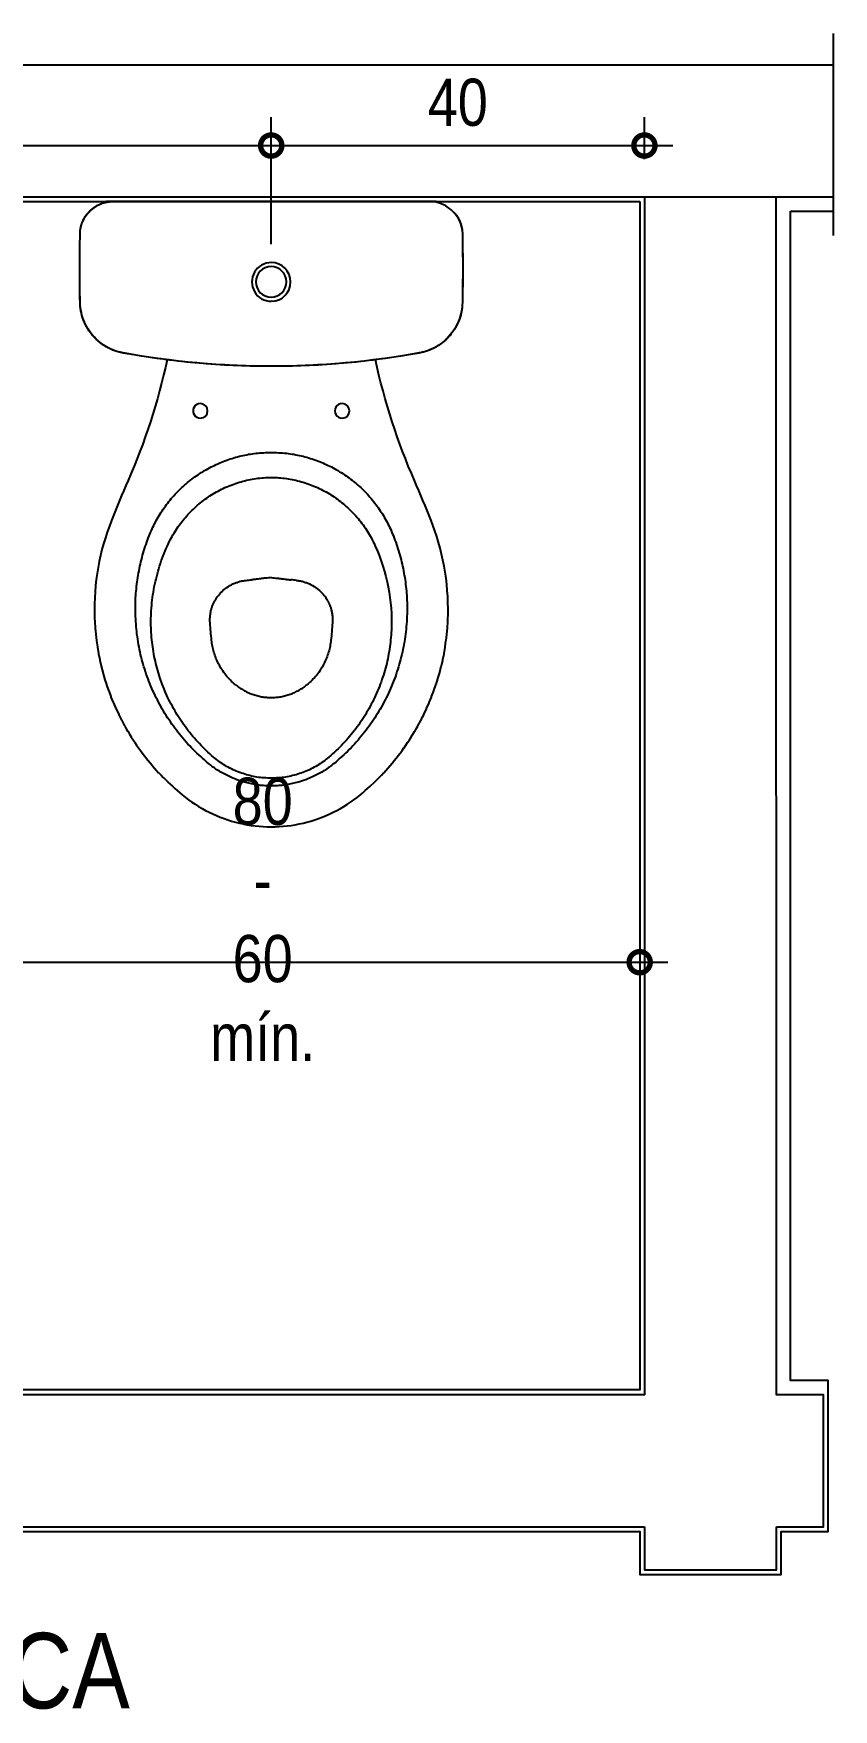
# Model space of a CAD drawing. Header units: metres. Extents: x 3 to 168, y -142 to 28.
# Drawn here: x 16.135 to 16.983, y -80.897 to -79.121 of the extents above; entities that cross this region are included whole.
import ezdxf

# ---------------------------------------------------------------- set-up
doc = ezdxf.new("R2010")
doc.units = ezdxf.units.M
for name, color, linetype in [('ARQ-ALV ACAB', 4, 'Continuous'), ('ARQ-ALV OSSO', 5, 'Continuous'), ('ARQ-AUX', 7, 'Continuous'), ('ARQ-DIM', 2, 'Continuous'), ('ARQ-HID', 2, 'Continuous'), ('ARQ-TXT', 2, 'Continuous')]:
    doc.layers.add(name, color=color, linetype=linetype)
doc.styles.add('Adesa', font='ARIALN.TTF')
doc.dimstyles.new('ADESA 1-0025', dxfattribs={"dimtxt": 0.05, "dimasz": 0.045, "dimexe": 0.03, "dimexo": 0.04, "dimgap": 0.02, "dimtad": 1, "dimtoh": 1, "dimdec": 0, "dimlfac": 100, "dimzin": 4, "dimtxsty": 'Adesa', "dimblk": 'DOTSMALL', "dimcen": 1, "dimdle": 0.03, "dimclrd": 1, "dimclre": 1, "dimclrt": 256, "dimazin": 1, "dimtm": 1e-09, "dimtfac": 1, "dimtdec": 0, "dimtix": 1, "dimtmove": 2, "dimatfit": 0, "dimldrblk": 'DOTSMALL', "dimfxl": 0.8, "dimtvp": 2, "dimtolj": 1, "dimtzin": 0, "dimarcsym": 0})

# ---------------------------------------------------------------- blocks, each defined once
blk = doc.blocks.new('ARQ-HID-BACIA CX')
blk.add_line((-0.0001, -0.175), (-0.0001, 0.175))
for points in [[(-0.0137, -0.1957), (-0.0142, -0.196), (-0.0147, -0.1964), (-0.0153, -0.1968), (-0.0158, -0.1971), (-0.0163, -0.1975), (-0.0168, -0.1978), (-0.0174, -0.1981), (-0.0179, -0.1984), (-0.0185, -0.1987), (-0.019, -0.199), (-0.0196, -0.1993), (-0.0202, -0.1995), (-0.0207, -0.1998), (-0.0213, -0.2), (-0.0219, -0.2003), (-0.0225, -0.2005), (-0.0231, -0.2007), (-0.0237, -0.2009), (-0.0243, -0.2011), (-0.0249, -0.2013), (-0.0255, -0.2015), (-0.0261, -0.2016), (-0.0267, -0.2018), (-0.0273, -0.2019), (-0.0279, -0.2021), (-0.0285, -0.2022), (-0.0292, -0.2023), (-0.0298, -0.2024), (-0.0304, -0.2025), (-0.031, -0.2025), (-0.0316, -0.2026), (-0.0323, -0.2026), (-0.0329, -0.2027), (-0.0335, -0.2027), (-0.0342, -0.2027, -0.00878), (-0.1068, -0.2028), (-0.1079, -0.2027), (-0.1091, -0.2026), (-0.1102, -0.2026), (-0.1114, -0.2025), (-0.1125, -0.2024), (-0.1136, -0.2022), (-0.1148, -0.2021), (-0.1159, -0.2019), (-0.117, -0.2017), (-0.1181, -0.2014), (-0.1192, -0.2012), (-0.1203, -0.2009), (-0.1214, -0.2006), (-0.1225, -0.2002), (-0.1236, -0.1999), (-0.1247, -0.1995), (-0.1258, -0.1991), (-0.1268, -0.1987), (-0.1279, -0.1982), (-0.1289, -0.1978), (-0.13, -0.1973), (-0.131, -0.1968), (-0.132, -0.1962), (-0.133, -0.1957), (-0.134, -0.1951), (-0.135, -0.1945), (-0.1359, -0.1939), (-0.1369, -0.1933), (-0.1378, -0.1926), (-0.1388, -0.192), (-0.1397, -0.1913), (-0.1406, -0.1906), (-0.1415, -0.1899), (-0.1423, -0.1891), (-0.1432, -0.1884), (-0.144, -0.1876), (-0.1449, -0.1868), (-0.1457, -0.186), (-0.1465, -0.1851), (-0.1472, -0.1843), (-0.148, -0.1834), (-0.1487, -0.1826), (-0.1494, -0.1817), (-0.1501, -0.1808), (-0.1508, -0.1799), (-0.1515, -0.1789), (-0.1521, -0.178), (-0.1527, -0.177), (-0.1533, -0.1761), (-0.1539, -0.1751), (-0.1545, -0.1741), (-0.155, -0.1731), (-0.1556, -0.1721), (-0.1561, -0.171), (-0.1566, -0.17), (-0.157, -0.169), (-0.1575, -0.1679), (-0.1579, -0.1668), (-0.1583, -0.1658), (-0.1586, -0.1647), (-0.159, -0.1636), (-0.1593, -0.1625), (-0.1596, -0.1614), (-0.1598, -0.1603), (-0.1601, -0.1592), (-0.1604, -0.158), (-0.1606, -0.1569), (-0.1614, -0.1525), (-0.1622, -0.148), (-0.1629, -0.1436), (-0.1636, -0.1392), (-0.1643, -0.1347), (-0.165, -0.1302), (-0.1657, -0.1258), (-0.1663, -0.1213), (-0.1669, -0.1169), (-0.1675, -0.1124), (-0.168, -0.1079), (-0.1686, -0.1034), (-0.1691, -0.099), (-0.1696, -0.0945), (-0.1701, -0.09), (-0.1705, -0.0855), (-0.1709, -0.081), (-0.1713, -0.0765), (-0.1717, -0.072), (-0.1721, -0.0675), (-0.1724, -0.0631), (-0.1727, -0.0586), (-0.173, -0.0541), (-0.1733, -0.0496), (-0.1735, -0.0451), (-0.1737, -0.0406), (-0.1739, -0.0361), (-0.1741, -0.0315), (-0.1742, -0.027), (-0.1744, -0.0225), (-0.1745, -0.018), (-0.1745, -0.0135), (-0.1746, -0.009), (-0.1746, -0.0045), (-0.1746, 0), (-0.1746, 0.0045), (-0.1746, 0.009), (-0.1745, 0.0135), (-0.1745, 0.018), (-0.1744, 0.0225), (-0.1742, 0.027), (-0.1741, 0.0315), (-0.1739, 0.0361), (-0.1737, 0.0406), (-0.1735, 0.0451), (-0.1733, 0.0496), (-0.173, 0.0541), (-0.1727, 0.0586), (-0.1724, 0.0631), (-0.1721, 0.0675), (-0.1717, 0.072), (-0.1713, 0.0765), (-0.1709, 0.081), (-0.1705, 0.0855), (-0.1701, 0.09), (-0.1696, 0.0945), (-0.1691, 0.099), (-0.1686, 0.1034), (-0.168, 0.1079), (-0.1675, 0.1124), (-0.1669, 0.1169), (-0.1663, 0.1213), (-0.1657, 0.1258), (-0.165, 0.1302), (-0.1643, 0.1347), (-0.1636, 0.1392), (-0.1629, 0.1436), (-0.1622, 0.148), (-0.1614, 0.1525), (-0.1606, 0.1569), (-0.1604, 0.158), (-0.1601, 0.1592), (-0.1598, 0.1603), (-0.1596, 0.1614), (-0.1593, 0.1625), (-0.159, 0.1636), (-0.1586, 0.1647), (-0.1583, 0.1658), (-0.1579, 0.1668), (-0.1575, 0.1679), (-0.157, 0.169), (-0.1566, 0.17), (-0.1561, 0.171), (-0.1556, 0.1721), (-0.155, 0.1731), (-0.1545, 0.1741), (-0.1539, 0.1751), (-0.1533, 0.1761), (-0.1527, 0.177), (-0.1521, 0.178), (-0.1515, 0.1789), (-0.1508, 0.1799), (-0.1501, 0.1808), (-0.1494, 0.1817), (-0.1487, 0.1826), (-0.148, 0.1834), (-0.1472, 0.1843), (-0.1465, 0.1851), (-0.1457, 0.186), (-0.1449, 0.1868), (-0.144, 0.1876), (-0.1432, 0.1884), (-0.1423, 0.1891), (-0.1415, 0.1899), (-0.1406, 0.1906), (-0.1397, 0.1913), (-0.1388, 0.192), (-0.1378, 0.1926), (-0.1369, 0.1933), (-0.1359, 0.1939), (-0.135, 0.1945), (-0.134, 0.1951), (-0.133, 0.1957), (-0.132, 0.1962), (-0.131, 0.1968), (-0.13, 0.1973), (-0.1289, 0.1978), (-0.1279, 0.1982), (-0.1268, 0.1987), (-0.1258, 0.1991), (-0.1247, 0.1995), (-0.1236, 0.1999), (-0.1225, 0.2002), (-0.1214, 0.2006), (-0.1203, 0.2009), (-0.1192, 0.2012), (-0.1181, 0.2014), (-0.117, 0.2017), (-0.1159, 0.2019), (-0.1148, 0.2021), (-0.1136, 0.2022), (-0.1125, 0.2024), (-0.1114, 0.2025), (-0.1102, 0.2026), (-0.1091, 0.2026), (-0.1079, 0.2027), (-0.1068, 0.2028, -0.00878), (-0.0342, 0.2027), (-0.0335, 0.2027), (-0.0329, 0.2027), (-0.0323, 0.2026), (-0.0316, 0.2026), (-0.031, 0.2025), (-0.0304, 0.2025), (-0.0298, 0.2024), (-0.0292, 0.2023), (-0.0285, 0.2022), (-0.0279, 0.2021), (-0.0273, 0.2019), (-0.0267, 0.2018), (-0.0261, 0.2016), (-0.0255, 0.2015), (-0.0249, 0.2013), (-0.0243, 0.2011), (-0.0237, 0.2009), (-0.0231, 0.2007), (-0.0225, 0.2005), (-0.0219, 0.2003), (-0.0213, 0.2), (-0.0207, 0.1998), (-0.0202, 0.1995), (-0.0196, 0.1993), (-0.019, 0.199), (-0.0185, 0.1987), (-0.0179, 0.1984), (-0.0174, 0.1981), (-0.0168, 0.1978), (-0.0163, 0.1975), (-0.0158, 0.1971), (-0.0153, 0.1968), (-0.0147, 0.1964), (-0.0142, 0.196), (-0.0137, 0.1957)], [(-0.0131, 0.195, 0.018828), (-0.0135, 0.1954)], [(-0.1676, 0.1104), (-0.1678, 0.1104), (-0.176, 0.1123), (-0.1842, 0.1142), (-0.1925, 0.1163), (-0.2008, 0.1185), (-0.209, 0.1208), (-0.2171, 0.1231), (-0.2253, 0.1256), (-0.2335, 0.1282), (-0.2415, 0.1309), (-0.2493, 0.1336), (-0.2571, 0.1363), (-0.2648, 0.1392), (-0.2725, 0.1422), (-0.2803, 0.1453), (-0.288, 0.1486), (-0.2958, 0.1519, 0.011149), (-0.3381, 0.1694), (-0.3442, 0.1717), (-0.3503, 0.1739), (-0.3564, 0.1759), (-0.3626, 0.1778), (-0.3689, 0.1795), (-0.3751, 0.181), (-0.3815, 0.1824), (-0.3878, 0.1836), (-0.3942, 0.1847), (-0.4006, 0.1855), (-0.407, 0.1863), (-0.4135, 0.1868), (-0.42, 0.1872), (-0.4264, 0.1875), (-0.4329, 0.1875), (-0.4381, 0.1875), (-0.4384, 0.1875), (-0.4417, 0.1874), (-0.4449, 0.1872), (-0.4453, 0.1872), (-0.4517, 0.1868), (-0.4521, 0.1868), (-0.4553, 0.1865), (-0.4585, 0.1862), (-0.4589, 0.1862), (-0.4653, 0.1854), (-0.4657, 0.1853), (-0.472, 0.1844), (-0.4724, 0.1844), (-0.4788, 0.1833), (-0.4792, 0.1832), (-0.4855, 0.1819), (-0.4859, 0.1818), (-0.4921, 0.1804), (-0.4925, 0.1803), (-0.4988, 0.1787), (-0.4991, 0.1786), (-0.5053, 0.1768), (-0.5057, 0.1767), (-0.5118, 0.1747), (-0.5122, 0.1746), (-0.5183, 0.1725), (-0.5187, 0.1724), (-0.5247, 0.1701), (-0.5251, 0.17), (-0.531, 0.1675), (-0.5314, 0.1674), (-0.5373, 0.1648), (-0.5376, 0.1646), (-0.5435, 0.1618), (-0.5438, 0.1617), (-0.5467, 0.1602), (-0.5496, 0.1588), (-0.5499, 0.1586), (-0.5556, 0.1555), (-0.5559, 0.1553), (-0.5587, 0.1537), (-0.5615, 0.1521), (-0.5618, 0.1519), (-0.5646, 0.1502), (-0.5674, 0.1485), (-0.5677, 0.1484), (-0.5704, 0.1466), (-0.5731, 0.1448), (-0.5734, 0.1446), (-0.5761, 0.1428), (-0.5788, 0.1409), (-0.579, 0.1407), (-0.5817, 0.1388), (-0.5843, 0.1369), (-0.5846, 0.1367), (-0.5872, 0.1347), (-0.5897, 0.1327), (-0.59, 0.1325), (-0.5925, 0.1305), (-0.595, 0.1284), (-0.5953, 0.1282), (-0.6002, 0.124), (-0.6005, 0.1237), (-0.6053, 0.1194), (-0.6055, 0.1191), (-0.6079, 0.1169), (-0.6102, 0.1146), (-0.6105, 0.1144), (-0.6151, 0.1098), (-0.6153, 0.1095), (-0.6197, 0.1048), (-0.62, 0.1045), (-0.6221, 0.1021), (-0.6243, 0.0997), (-0.6245, 0.0994), (-0.6266, 0.097), (-0.6287, 0.0945), (-0.6314, 0.0911), (-0.6339, 0.0877), (-0.6364, 0.0842), (-0.6388, 0.0807), (-0.641, 0.0771), (-0.6432, 0.0734), (-0.6452, 0.0696), (-0.6472, 0.0658), (-0.649, 0.062), (-0.6508, 0.0581), (-0.6524, 0.0541), (-0.6539, 0.0501), (-0.6553, 0.0461), (-0.6565, 0.042), (-0.6577, 0.0379), (-0.6587, 0.0338), (-0.6596, 0.0296), (-0.6604, 0.0254), (-0.6611, 0.0212), (-0.6617, 0.017), (-0.6621, 0.0128), (-0.6624, 0.0085), (-0.6626, 0.0043), (-0.6626, 0), (-0.6626, -0.0043), (-0.6624, -0.0085), (-0.6621, -0.0128), (-0.6617, -0.017), (-0.6611, -0.0212), (-0.6604, -0.0254), (-0.6596, -0.0296), (-0.6587, -0.0338), (-0.6577, -0.0379), (-0.6565, -0.042), (-0.6553, -0.0461), (-0.6539, -0.0501), (-0.6524, -0.0541), (-0.6508, -0.0581), (-0.649, -0.062), (-0.6472, -0.0658), (-0.6452, -0.0696), (-0.6432, -0.0734), (-0.641, -0.0771), (-0.6388, -0.0807), (-0.6364, -0.0842), (-0.6339, -0.0877), (-0.6314, -0.0911), (-0.6287, -0.0945), (-0.6266, -0.097), (-0.6245, -0.0994), (-0.6243, -0.0997), (-0.6221, -0.1021), (-0.62, -0.1045), (-0.6197, -0.1048), (-0.6153, -0.1095), (-0.6151, -0.1098), (-0.6105, -0.1144), (-0.6102, -0.1146), (-0.6079, -0.1169), (-0.6055, -0.1191), (-0.6053, -0.1194), (-0.6005, -0.1237), (-0.6002, -0.124), (-0.5953, -0.1282), (-0.595, -0.1284), (-0.5925, -0.1305), (-0.59, -0.1325), (-0.5897, -0.1327), (-0.5872, -0.1347), (-0.5846, -0.1367), (-0.5843, -0.1369), (-0.5817, -0.1388), (-0.579, -0.1407), (-0.5788, -0.1409), (-0.5761, -0.1428), (-0.5734, -0.1446), (-0.5731, -0.1448), (-0.5704, -0.1466), (-0.5677, -0.1484), (-0.5674, -0.1485), (-0.5646, -0.1502), (-0.5618, -0.1519), (-0.5615, -0.1521), (-0.5587, -0.1537), (-0.5559, -0.1553), (-0.5556, -0.1555), (-0.5499, -0.1586), (-0.5496, -0.1588), (-0.5467, -0.1602), (-0.5438, -0.1617), (-0.5435, -0.1618), (-0.5376, -0.1646), (-0.5373, -0.1648), (-0.5314, -0.1674), (-0.531, -0.1675), (-0.5251, -0.17), (-0.5247, -0.1701), (-0.5187, -0.1724), (-0.5183, -0.1725), (-0.5122, -0.1746), (-0.5118, -0.1747), (-0.5057, -0.1767), (-0.5053, -0.1768), (-0.4991, -0.1786), (-0.4988, -0.1787), (-0.4925, -0.1803), (-0.4921, -0.1804), (-0.4859, -0.1818), (-0.4855, -0.1819), (-0.4792, -0.1832), (-0.4788, -0.1833), (-0.4724, -0.1844), (-0.472, -0.1844), (-0.4657, -0.1853), (-0.4653, -0.1854), (-0.4589, -0.1862), (-0.4585, -0.1862), (-0.4553, -0.1865), (-0.4521, -0.1868), (-0.4517, -0.1868), (-0.4453, -0.1872), (-0.4449, -0.1872), (-0.4417, -0.1874), (-0.4384, -0.1875), (-0.4381, -0.1875), (-0.4316, -0.1875), (-0.4251, -0.1874), (-0.4186, -0.1872), (-0.4121, -0.1867), (-0.4057, -0.1861), (-0.3992, -0.1854), (-0.3928, -0.1844), (-0.3864, -0.1834), (-0.3801, -0.1821), (-0.3738, -0.1807), (-0.3675, -0.1791), (-0.3613, -0.1774), (-0.3551, -0.1755), (-0.349, -0.1735), (-0.3429, -0.1713), (-0.3381, -0.1694, 0.011149), (-0.2958, -0.1519), (-0.288, -0.1486), (-0.2803, -0.1453), (-0.2725, -0.1422), (-0.2648, -0.1392), (-0.2571, -0.1363), (-0.2493, -0.1336), (-0.2415, -0.1309), (-0.2335, -0.1282), (-0.2253, -0.1256), (-0.2171, -0.1231), (-0.209, -0.1208), (-0.2008, -0.1185), (-0.1925, -0.1163), (-0.1842, -0.1142), (-0.176, -0.1123), (-0.1678, -0.1104), (-0.1676, -0.1104)], [(-0.0133, -0.1951), (-0.0133, -0.1951), (-0.0133, -0.1951), (-0.0133, -0.1951), (-0.0132, -0.1951), (-0.0132, -0.195), (-0.0132, -0.195), (-0.0131, -0.1949), (-0.013, -0.1948), (-0.0129, -0.1947), (-0.0128, -0.1946), (-0.0126, -0.1945), (-0.0125, -0.1943), (-0.0116, -0.1935, 0.212488), (-0.0001, -0.1677), (-0.0001, 0.1677, 0.212488), (-0.0116, 0.1935), (-0.0125, 0.1943), (-0.0126, 0.1945), (-0.0128, 0.1946), (-0.0129, 0.1947), (-0.013, 0.1948), (-0.0131, 0.1949), (-0.0132, 0.195), (-0.0132, 0.195), (-0.0132, 0.1951), (-0.0133, 0.1951), (-0.0133, 0.1951), (-0.0133, 0.1951)], [(-0.0123, 0.1942, 0.002919), (-0.0115, 0.1935)], [(-0.5122, 0.0378), (-0.511, 0.0393), (-0.5098, 0.0407), (-0.5085, 0.042), (-0.5072, 0.0433), (-0.5059, 0.0446), (-0.5046, 0.0458), (-0.5032, 0.047), (-0.5018, 0.0482), (-0.5004, 0.0493), (-0.499, 0.0503), (-0.4975, 0.0514), (-0.496, 0.0523), (-0.4946, 0.0533), (-0.493, 0.0542), (-0.4915, 0.055), (-0.49, 0.0558), (-0.4884, 0.0566), (-0.4869, 0.0573), (-0.4853, 0.058), (-0.4838, 0.0587), (-0.4822, 0.0593), (-0.4806, 0.0598), (-0.4791, 0.0603), (-0.4775, 0.0608), (-0.4759, 0.0613), (-0.4744, 0.0617), (-0.4728, 0.062), (-0.4713, 0.0623), (-0.4697, 0.0626), (-0.4682, 0.0629), (-0.4667, 0.0631), (-0.4651, 0.0633, -0.008966), (-0.4466, 0.0649, -0.016113), (-0.4436, 0.065), (-0.4426, 0.065), (-0.4418, 0.065), (-0.4409, 0.0649), (-0.4401, 0.0649), (-0.4393, 0.0648), (-0.4384, 0.0647), (-0.4376, 0.0646), (-0.4368, 0.0645), (-0.436, 0.0644), (-0.4352, 0.0642), (-0.4344, 0.064), (-0.4336, 0.0639), (-0.4328, 0.0637), (-0.4321, 0.0635), (-0.4313, 0.0632), (-0.4305, 0.063), (-0.4298, 0.0627), (-0.429, 0.0625), (-0.4282, 0.0622), (-0.4275, 0.0619), (-0.4267, 0.0616), (-0.426, 0.0612), (-0.4253, 0.0609), (-0.4245, 0.0605), (-0.4238, 0.0602), (-0.423, 0.0598), (-0.4223, 0.0593), (-0.4216, 0.0589), (-0.4209, 0.0585), (-0.4201, 0.058), (-0.4194, 0.0575), (-0.4187, 0.057), (-0.4174, 0.056), (-0.416, 0.0549), (-0.4148, 0.0537), (-0.4135, 0.0525), (-0.4123, 0.0512), (-0.4111, 0.0499), (-0.41, 0.0485), (-0.4089, 0.047), (-0.4079, 0.0455), (-0.407, 0.0439), (-0.4061, 0.0422), (-0.4053, 0.0406), (-0.4049, 0.0397), (-0.4045, 0.0389), (-0.4042, 0.038), (-0.4039, 0.0372), (-0.4036, 0.0363), (-0.4033, 0.0354), (-0.403, 0.0346), (-0.4028, 0.0337), (-0.4025, 0.0328), (-0.4023, 0.0319), (-0.4021, 0.0311), (-0.402, 0.0302), (-0.4018, 0.0293), (-0.4017, 0.0285), (-0.4016, 0.0276), (-0.4015, 0.0267, -0.000598), (-0.4009, 0.0209)], [(-0.3986, 0, 0.006359), (-0.3992, 0.0061), (-0.3992, 0.0064), (-0.3992, 0.0066), (-0.3993, 0.0072), (-0.3993, 0.0075), (-0.3993, 0.0077), (-0.3994, 0.0083), (-0.3994, 0.0086), (-0.3995, 0.0091), (-0.3995, 0.0094), (-0.3996, 0.01), (-0.3996, 0.0103), (-0.3997, 0.0108), (-0.3998, 0.0117), (-0.3999, 0.0123), (-0.4, 0.0129), (-0.4002, 0.0144), (-0.4003, 0.0154), (-0.4003, 0.0159), (-0.4004, 0.0164), (-0.4005, 0.0169), (-0.4005, 0.0174), (-0.4006, 0.0179), (-0.4006, 0.0184), (-0.4007, 0.0189), (-0.4008, 0.0194), (-0.4008, 0.0199), (-0.4009, 0.0204), (-0.4009, 0.0209)], [(-0.3986, 0, -0.006359), (-0.3992, -0.0061), (-0.3992, -0.0064), (-0.3992, -0.0066), (-0.3993, -0.0072), (-0.3993, -0.0075), (-0.3993, -0.0077), (-0.3994, -0.0083), (-0.3994, -0.0086), (-0.3995, -0.0091), (-0.3995, -0.0094), (-0.3996, -0.01), (-0.3996, -0.0103), (-0.3997, -0.0108), (-0.3998, -0.0117), (-0.3999, -0.0123), (-0.4, -0.0129), (-0.4002, -0.0144), (-0.4003, -0.0154), (-0.4003, -0.0159), (-0.4004, -0.0164), (-0.4005, -0.0169), (-0.4005, -0.0174), (-0.4006, -0.0179), (-0.4006, -0.0184), (-0.4007, -0.0189), (-0.4008, -0.0194), (-0.4008, -0.0199), (-0.4009, -0.0204), (-0.4009, -0.0209)], [(-0.4015, -0.0267), (-0.4016, -0.0276), (-0.4017, -0.0285), (-0.4018, -0.0293), (-0.402, -0.0302), (-0.4021, -0.0311), (-0.4023, -0.0319), (-0.4025, -0.0328), (-0.4028, -0.0337), (-0.403, -0.0346), (-0.4033, -0.0354), (-0.4036, -0.0363), (-0.4039, -0.0372), (-0.4042, -0.038), (-0.4045, -0.0389), (-0.4049, -0.0397), (-0.4053, -0.0406), (-0.4061, -0.0422), (-0.407, -0.0439), (-0.4079, -0.0455), (-0.4089, -0.047), (-0.41, -0.0485), (-0.4111, -0.0499), (-0.4123, -0.0512), (-0.4135, -0.0525), (-0.4148, -0.0537), (-0.416, -0.0549), (-0.4174, -0.056), (-0.4187, -0.057), (-0.4194, -0.0575), (-0.4201, -0.058), (-0.4209, -0.0585), (-0.4216, -0.0589), (-0.4223, -0.0593), (-0.423, -0.0598), (-0.4238, -0.0602), (-0.4245, -0.0605), (-0.4253, -0.0609), (-0.426, -0.0612), (-0.4267, -0.0616), (-0.4275, -0.0619), (-0.4282, -0.0622), (-0.429, -0.0625), (-0.4298, -0.0627), (-0.4305, -0.063), (-0.4313, -0.0632), (-0.4321, -0.0635), (-0.4328, -0.0637), (-0.4336, -0.0639), (-0.4344, -0.064), (-0.4352, -0.0642), (-0.436, -0.0644), (-0.4368, -0.0645), (-0.4376, -0.0646), (-0.4384, -0.0647), (-0.4393, -0.0648), (-0.4401, -0.0649), (-0.4409, -0.0649), (-0.4418, -0.065), (-0.4426, -0.065), (-0.4436, -0.065, -0.016113), (-0.4466, -0.0649, -0.008966), (-0.4651, -0.0633), (-0.4667, -0.0631), (-0.4682, -0.0629), (-0.4697, -0.0626), (-0.4713, -0.0623), (-0.4728, -0.062), (-0.4744, -0.0617), (-0.4759, -0.0613), (-0.4775, -0.0608), (-0.4791, -0.0603), (-0.4806, -0.0598), (-0.4822, -0.0593), (-0.4838, -0.0587), (-0.4853, -0.058), (-0.4869, -0.0573), (-0.4884, -0.0566), (-0.49, -0.0558), (-0.4915, -0.055), (-0.493, -0.0542), (-0.4946, -0.0533), (-0.496, -0.0523), (-0.4975, -0.0514), (-0.499, -0.0503), (-0.5004, -0.0493), (-0.5018, -0.0482), (-0.5032, -0.047), (-0.5046, -0.0458), (-0.5059, -0.0446), (-0.5072, -0.0433), (-0.5085, -0.042), (-0.5098, -0.0407), (-0.511, -0.0393), (-0.5122, -0.0378)], [(-0.4015, -0.0267, 0.000598), (-0.4009, -0.0209)], [(-0.0136, -0.1955, 0.018828), (-0.0132, -0.1951)]]:
    blk.add_lwpolyline(points, format="xyb")
at = {"ltscale": 0.000466036}
blk.add_lwpolyline([(-0.0133, -0.1951), (-0.0133, -0.1952, -0.017665), (-0.0136, -0.1955, -0.039631), (-0.0138, -0.1956, -0.158216), (-0.0342, -0.2027, -0.008778), (-0.1068, -0.2027), (-0.1095, -0.2026), (-0.1122, -0.2023), (-0.1149, -0.202), (-0.1176, -0.2014), (-0.1203, -0.2008), (-0.1229, -0.2), (-0.1255, -0.1991), (-0.128, -0.1981), (-0.1305, -0.1969), (-0.1329, -0.1957), (-0.1352, -0.1943), (-0.1375, -0.1928), (-0.1397, -0.1912), (-0.1418, -0.1894), (-0.1439, -0.1876), (-0.1458, -0.1857), (-0.1477, -0.1837), (-0.1494, -0.1816), (-0.151, -0.1794), (-0.1526, -0.1772), (-0.154, -0.1748), (-0.1553, -0.1724), (-0.1565, -0.17), (-0.1575, -0.1675), (-0.1585, -0.1649), (-0.1593, -0.1623), (-0.16, -0.1597), (-0.1605, -0.1569, -0.044623), (-0.1746, 0, -0.044623), (-0.1605, 0.1569), (-0.16, 0.1597), (-0.1593, 0.1623), (-0.1585, 0.1649), (-0.1575, 0.1675), (-0.1565, 0.17), (-0.1553, 0.1724), (-0.154, 0.1748), (-0.1526, 0.1772), (-0.151, 0.1794), (-0.1494, 0.1816), (-0.1477, 0.1837), (-0.1458, 0.1857), (-0.1439, 0.1876), (-0.1418, 0.1894), (-0.1397, 0.1912), (-0.1375, 0.1928), (-0.1352, 0.1943), (-0.1329, 0.1957), (-0.1305, 0.1969), (-0.128, 0.1981), (-0.1255, 0.1991), (-0.1229, 0.2), (-0.1203, 0.2008), (-0.1176, 0.2014), (-0.1149, 0.202), (-0.1122, 0.2023), (-0.1095, 0.2026), (-0.1068, 0.2027, -0.008778), (-0.0342, 0.2027, -0.158216), (-0.0138, 0.1956, -0.039631), (-0.0136, 0.1955, -0.017665), (-0.0133, 0.1952), (-0.0133, 0.1951)], format="xyb", dxfattribs=at)
at = {"ltscale": 0.00311}
for points in [[(-0.1068, 0.2021), (-0.1068, 0.2027)], [(-0.1068, -0.2021), (-0.1068, -0.2027)]]:
    blk.add_lwpolyline(points, dxfattribs=at)
at = {"ltscale": 0.00156}
blk.add_lwpolyline([(-0.0131, 0.1951), (-0.0133, 0.1953)], dxfattribs=at)
for points in [[(-0.0133, 0.1951), (-0.0133, 0.1951)], [(-0.0115, 0.1936), (-0.0109, 0.1931), (-0.0103, 0.1925), (-0.0097, 0.1919), (-0.0091, 0.1913), (-0.0086, 0.1907), (-0.008, 0.19), (-0.0075, 0.1894), (-0.007, 0.1887), (-0.0065, 0.1881), (-0.006, 0.1874), (-0.0055, 0.1867), (-0.0051, 0.186), (-0.0047, 0.1853), (-0.0043, 0.1845), (-0.0039, 0.1838), (-0.0035, 0.1831), (-0.0031, 0.1823), (-0.0028, 0.1815), (-0.0025, 0.1808), (-0.0022, 0.18), (-0.0019, 0.1792), (-0.0016, 0.1784), (-0.0014, 0.1776), (-0.0012, 0.1768), (-0.001, 0.176), (-0.0008, 0.1752), (-0.0006, 0.1744), (-0.0005, 0.1736), (-0.0003, 0.1728), (-0.0002, 0.1719), (-0.0001, 0.1711), (-0.0001, 0.1703), (0, 0.1694), (0, 0.1686), (0, 0.1678)], [(0, 0.1677), (0, -0.1677)], [(-0.5122, 0.0378), (-0.513, 0.0368), (-0.5137, 0.0358), (-0.5145, 0.0348), (-0.5152, 0.0338), (-0.5159, 0.0327), (-0.5165, 0.0316), (-0.5172, 0.0306), (-0.5178, 0.0295), (-0.5185, 0.0283), (-0.519, 0.0272), (-0.5196, 0.0261), (-0.5202, 0.0249), (-0.5207, 0.0237), (-0.5212, 0.0225), (-0.5217, 0.0214), (-0.5221, 0.0201), (-0.5225, 0.0189), (-0.5229, 0.0177), (-0.5233, 0.0165), (-0.5236, 0.0152), (-0.524, 0.014), (-0.5243, 0.0127), (-0.5245, 0.0115), (-0.5248, 0.0102), (-0.525, 0.009), (-0.5251, 0.0077), (-0.5253, 0.0064), (-0.5254, 0.0051), (-0.5255, 0.0039), (-0.5256, 0.0026), (-0.5256, 0.0013), (-0.5256, 0), (-0.5256, -0.0013), (-0.5256, -0.0026), (-0.5255, -0.0039), (-0.5254, -0.0051), (-0.5253, -0.0064), (-0.5251, -0.0077), (-0.525, -0.009), (-0.5248, -0.0102), (-0.5245, -0.0115), (-0.5243, -0.0127), (-0.524, -0.014), (-0.5236, -0.0152), (-0.5233, -0.0165), (-0.5229, -0.0177), (-0.5225, -0.0189), (-0.5221, -0.0201), (-0.5217, -0.0214), (-0.5212, -0.0225), (-0.5207, -0.0237), (-0.5202, -0.0249), (-0.5196, -0.0261), (-0.519, -0.0272), (-0.5185, -0.0283), (-0.5178, -0.0295), (-0.5172, -0.0306), (-0.5165, -0.0316), (-0.5159, -0.0327), (-0.5152, -0.0337), (-0.5145, -0.0348), (-0.5137, -0.0358), (-0.513, -0.0368), (-0.5122, -0.0378)], [(-0.0115, -0.1936), (-0.0116, -0.1938), (-0.0117, -0.1938), (-0.0119, -0.194), (-0.0123, -0.1944), (-0.0126, -0.1947), (-0.0128, -0.1948), (-0.0129, -0.1949), (-0.013, -0.1949), (-0.013, -0.195), (-0.0131, -0.195), (-0.0131, -0.1951)]]:
    blk.add_lwpolyline(points)
at = {"ltscale": 0.00179}
for points in [[(-0.0004, 0.1677), (-0.0001, 0.1677)], [(-0.0004, -0.1677), (-0.0001, -0.1677)]]:
    blk.add_lwpolyline(points, dxfattribs=at)
for points in [[(-0.2659, 0), (-0.2659, -0.002), (-0.266, -0.004), (-0.2661, -0.006), (-0.2662, -0.008), (-0.2663, -0.01), (-0.2664, -0.012), (-0.2666, -0.014), (-0.2668, -0.016), (-0.267, -0.018), (-0.2673, -0.02), (-0.2676, -0.022), (-0.2679, -0.024), (-0.2683, -0.026), (-0.2687, -0.0279), (-0.2691, -0.0299), (-0.2696, -0.0318), (-0.27, -0.0338), (-0.2705, -0.0357), (-0.2711, -0.0377), (-0.2716, -0.0396), (-0.2722, -0.0415), (-0.2728, -0.0434), (-0.2735, -0.0453), (-0.2741, -0.0472), (-0.2748, -0.0491), (-0.2755, -0.051), (-0.2763, -0.0528), (-0.2771, -0.0547), (-0.2779, -0.0565), (-0.2787, -0.0584), (-0.2796, -0.0602), (-0.2804, -0.062), (-0.2813, -0.0638), (-0.2823, -0.0656), (-0.2832, -0.0673), (-0.2842, -0.0691), (-0.2852, -0.0708), (-0.2863, -0.0725), (-0.2873, -0.0742), (-0.2884, -0.0759), (-0.2895, -0.0776), (-0.2907, -0.0793), (-0.2918, -0.0809), (-0.293, -0.0825), (-0.2942, -0.0841), (-0.2954, -0.0857), (-0.2967, -0.0873), (-0.2979, -0.0888), (-0.2992, -0.0904), (-0.3005, -0.0919), (-0.3019, -0.0934), (-0.3032, -0.0949), (-0.3046, -0.0963), (-0.306, -0.0978), (-0.3074, -0.0992), (-0.3089, -0.1006), (-0.3103, -0.102), (-0.3118, -0.1033), (-0.3133, -0.1046), (-0.3149, -0.106), (-0.3164, -0.1072), (-0.3179, -0.1085), (-0.3195, -0.1098), (-0.3211, -0.111), (-0.3227, -0.1122), (-0.3244, -0.1133), (-0.326, -0.1145), (-0.3277, -0.1156), (-0.3293, -0.1167), (-0.331, -0.1178), (-0.3327, -0.1189), (-0.3344, -0.1199), (-0.3362, -0.1209), (-0.3379, -0.1219), (-0.3397, -0.1228), (-0.3415, -0.1237), (-0.3433, -0.1246), (-0.3451, -0.1255), (-0.3469, -0.1263), (-0.3488, -0.1271), (-0.3506, -0.1279), (-0.3525, -0.1287), (-0.3543, -0.1295), (-0.3566, -0.1304), (-0.3588, -0.1312), (-0.3611, -0.132), (-0.3634, -0.1328), (-0.3657, -0.1336), (-0.368, -0.1343), (-0.3703, -0.1351), (-0.3726, -0.1357), (-0.3749, -0.1364), (-0.3772, -0.137), (-0.3796, -0.1376), (-0.3819, -0.1382), (-0.3843, -0.1388), (-0.3866, -0.1393), (-0.389, -0.1398), (-0.3913, -0.1402), (-0.3937, -0.1407), (-0.3961, -0.1411), (-0.3985, -0.1415), (-0.4008, -0.1419), (-0.4032, -0.1422), (-0.4056, -0.1425), (-0.408, -0.1428), (-0.4104, -0.143), (-0.4128, -0.1433), (-0.4152, -0.1435), (-0.4176, -0.1436), (-0.42, -0.1438), (-0.4225, -0.1439), (-0.4249, -0.144), (-0.4273, -0.1441), (-0.4297, -0.1441), (-0.4321, -0.1441), (-0.4345, -0.1441), (-0.4369, -0.144), (-0.4396, -0.1439), (-0.4423, -0.1437), (-0.4451, -0.1436), (-0.4478, -0.1434), (-0.4505, -0.1432), (-0.4532, -0.143), (-0.4559, -0.1427), (-0.4586, -0.1424), (-0.4613, -0.142), (-0.4639, -0.1416), (-0.4666, -0.1412), (-0.4693, -0.1407), (-0.472, -0.1402), (-0.4746, -0.1397), (-0.4773, -0.1391), (-0.4799, -0.1385), (-0.4826, -0.1379), (-0.4852, -0.1372), (-0.4878, -0.1365), (-0.4904, -0.1358), (-0.493, -0.135), (-0.4956, -0.1342), (-0.4982, -0.1333), (-0.5008, -0.1325), (-0.5033, -0.1316), (-0.5059, -0.1306), (-0.5084, -0.1297), (-0.5109, -0.1287), (-0.5135, -0.1276), (-0.516, -0.1266), (-0.5184, -0.1255), (-0.5209, -0.1243), (-0.5234, -0.1232), (-0.5258, -0.122), (-0.5282, -0.1208), (-0.5306, -0.1195), (-0.533, -0.1182), (-0.5354, -0.1169), (-0.5378, -0.1156), (-0.5401, -0.1142), (-0.5424, -0.1128), (-0.5447, -0.1114), (-0.547, -0.1099), (-0.5493, -0.1084), (-0.5515, -0.1069), (-0.5538, -0.1053), (-0.556, -0.1038), (-0.5581, -0.1022), (-0.5603, -0.1005), (-0.5625, -0.0989), (-0.5646, -0.0972), (-0.5667, -0.0955), (-0.5688, -0.0937), (-0.5708, -0.092), (-0.5729, -0.0902), (-0.5749, -0.0883), (-0.5769, -0.0865), (-0.5788, -0.0846), (-0.5808, -0.0827), (-0.5827, -0.0808), (-0.5846, -0.0788), (-0.5864, -0.0769), (-0.5882, -0.0748), (-0.59, -0.0728), (-0.5918, -0.0708), (-0.5936, -0.0688), (-0.5954, -0.0667), (-0.5964, -0.0654), (-0.5974, -0.0642), (-0.5983, -0.0629), (-0.5993, -0.0616), (-0.6003, -0.0603), (-0.6012, -0.059), (-0.6021, -0.0576), (-0.6029, -0.0563), (-0.6038, -0.0549), (-0.6046, -0.0535), (-0.6054, -0.0521), (-0.6062, -0.0507), (-0.607, -0.0493), (-0.6077, -0.0479), (-0.6084, -0.0465), (-0.6091, -0.045), (-0.6098, -0.0436), (-0.6105, -0.0421), (-0.6111, -0.0406), (-0.6119, -0.0387), (-0.6127, -0.0366), (-0.6135, -0.0343), (-0.6142, -0.0321), (-0.6148, -0.0302), (-0.6153, -0.0286), (-0.6157, -0.027), (-0.6161, -0.0255), (-0.6165, -0.0239), (-0.6169, -0.0224), (-0.6172, -0.0208), (-0.6175, -0.0192), (-0.6178, -0.0176), (-0.618, -0.016), (-0.6183, -0.0144), (-0.6185, -0.0129), (-0.6187, -0.0113), (-0.6188, -0.0097), (-0.619, -0.0081), (-0.6191, -0.0065), (-0.6191, -0.0048), (-0.6192, -0.0032), (-0.6192, -0.0016), (-0.6193, 0), (-0.6192, 0.0016), (-0.6192, 0.0032), (-0.6191, 0.0048), (-0.6191, 0.0065), (-0.619, 0.0081), (-0.6188, 0.0097), (-0.6187, 0.0113), (-0.6185, 0.0129), (-0.6183, 0.0144), (-0.618, 0.016), (-0.6178, 0.0176), (-0.6175, 0.0192), (-0.6172, 0.0208), (-0.6169, 0.0224), (-0.6165, 0.0239), (-0.6161, 0.0255), (-0.6157, 0.027), (-0.6153, 0.0286), (-0.6148, 0.0302), (-0.6142, 0.0321), (-0.6135, 0.0343), (-0.6127, 0.0366), (-0.6119, 0.0387), (-0.6111, 0.0406), (-0.6105, 0.0421), (-0.6098, 0.0436), (-0.6091, 0.045), (-0.6084, 0.0465), (-0.6077, 0.0479), (-0.607, 0.0493), (-0.6062, 0.0507), (-0.6054, 0.0521), (-0.6046, 0.0535), (-0.6038, 0.0549), (-0.6029, 0.0563), (-0.6021, 0.0576), (-0.6012, 0.059), (-0.6003, 0.0603), (-0.5993, 0.0616), (-0.5983, 0.0629), (-0.5974, 0.0642), (-0.5964, 0.0654), (-0.5954, 0.0667), (-0.5936, 0.0688), (-0.5918, 0.0708), (-0.59, 0.0728), (-0.5882, 0.0748), (-0.5864, 0.0769), (-0.5846, 0.0788), (-0.5827, 0.0808), (-0.5808, 0.0827), (-0.5788, 0.0846), (-0.5769, 0.0865), (-0.5749, 0.0883), (-0.5729, 0.0902), (-0.5708, 0.092), (-0.5688, 0.0937), (-0.5667, 0.0955), (-0.5646, 0.0972), (-0.5625, 0.0989), (-0.5603, 0.1005), (-0.5581, 0.1022), (-0.556, 0.1038), (-0.5538, 0.1053), (-0.5515, 0.1069), (-0.5493, 0.1084), (-0.547, 0.1099), (-0.5447, 0.1114), (-0.5424, 0.1128), (-0.5401, 0.1142), (-0.5378, 0.1156), (-0.5354, 0.1169), (-0.533, 0.1182), (-0.5306, 0.1195), (-0.5282, 0.1208), (-0.5258, 0.122), (-0.5234, 0.1232), (-0.5209, 0.1243), (-0.5184, 0.1255), (-0.516, 0.1266), (-0.5135, 0.1276), (-0.5109, 0.1287), (-0.5084, 0.1297), (-0.5059, 0.1306), (-0.5033, 0.1316), (-0.5008, 0.1325), (-0.4982, 0.1333), (-0.4956, 0.1342), (-0.493, 0.135), (-0.4904, 0.1358), (-0.4878, 0.1365), (-0.4852, 0.1372), (-0.4826, 0.1379), (-0.4799, 0.1385), (-0.4773, 0.1391), (-0.4746, 0.1397), (-0.472, 0.1402), (-0.4693, 0.1407), (-0.4666, 0.1412), (-0.4639, 0.1416), (-0.4613, 0.142), (-0.4586, 0.1424), (-0.4559, 0.1427), (-0.4532, 0.143), (-0.4505, 0.1432), (-0.4478, 0.1434), (-0.4451, 0.1436), (-0.4423, 0.1437), (-0.4396, 0.1439), (-0.4369, 0.144), (-0.4345, 0.1441), (-0.4321, 0.1441), (-0.4297, 0.1441), (-0.4273, 0.1441), (-0.4249, 0.144), (-0.4225, 0.1439), (-0.42, 0.1438), (-0.4176, 0.1436), (-0.4152, 0.1435), (-0.4128, 0.1433), (-0.4104, 0.143), (-0.408, 0.1428), (-0.4056, 0.1425), (-0.4032, 0.1422), (-0.4008, 0.1419), (-0.3985, 0.1415), (-0.3961, 0.1411), (-0.3937, 0.1407), (-0.3913, 0.1402), (-0.389, 0.1398), (-0.3866, 0.1393), (-0.3843, 0.1388), (-0.3819, 0.1382), (-0.3796, 0.1376), (-0.3772, 0.137), (-0.3749, 0.1364), (-0.3726, 0.1357), (-0.3703, 0.1351), (-0.368, 0.1343), (-0.3657, 0.1336), (-0.3634, 0.1328), (-0.3611, 0.132), (-0.3588, 0.1312), (-0.3566, 0.1304), (-0.3543, 0.1295), (-0.3525, 0.1287), (-0.3506, 0.1279), (-0.3488, 0.1271), (-0.3469, 0.1263), (-0.3451, 0.1255), (-0.3433, 0.1246), (-0.3415, 0.1237), (-0.3397, 0.1228), (-0.3379, 0.1219), (-0.3362, 0.1209), (-0.3344, 0.1199), (-0.3327, 0.1189), (-0.331, 0.1178), (-0.3293, 0.1167), (-0.3277, 0.1156), (-0.326, 0.1145), (-0.3244, 0.1133), (-0.3227, 0.1122), (-0.3211, 0.111), (-0.3195, 0.1098), (-0.3179, 0.1085), (-0.3164, 0.1072), (-0.3149, 0.106), (-0.3133, 0.1046), (-0.3118, 0.1033), (-0.3103, 0.102), (-0.3089, 0.1006), (-0.3074, 0.0992), (-0.306, 0.0978), (-0.3046, 0.0963), (-0.3032, 0.0949), (-0.3019, 0.0934), (-0.3005, 0.0919), (-0.2992, 0.0904), (-0.2979, 0.0888), (-0.2967, 0.0873), (-0.2954, 0.0857), (-0.2942, 0.0841), (-0.293, 0.0825), (-0.2918, 0.0809), (-0.2907, 0.0793), (-0.2895, 0.0776), (-0.2884, 0.0759), (-0.2873, 0.0742), (-0.2863, 0.0725), (-0.2852, 0.0708), (-0.2842, 0.0691), (-0.2832, 0.0673), (-0.2823, 0.0656), (-0.2813, 0.0638), (-0.2804, 0.062), (-0.2796, 0.0602), (-0.2787, 0.0584), (-0.2779, 0.0565), (-0.2771, 0.0547), (-0.2763, 0.0528), (-0.2755, 0.051), (-0.2748, 0.0491), (-0.2741, 0.0472), (-0.2735, 0.0453), (-0.2728, 0.0434), (-0.2722, 0.0415), (-0.2716, 0.0396), (-0.2711, 0.0377), (-0.2705, 0.0357), (-0.27, 0.0338), (-0.2696, 0.0318), (-0.2691, 0.0299), (-0.2687, 0.0279), (-0.2683, 0.026), (-0.2679, 0.024), (-0.2676, 0.022), (-0.2673, 0.02), (-0.267, 0.018), (-0.2668, 0.016), (-0.2666, 0.014), (-0.2664, 0.012), (-0.2663, 0.01), (-0.2662, 0.008), (-0.2661, 0.006), (-0.266, 0.004), (-0.2659, 0.002)], [(-0.5887, 0.0612), (-0.587, 0.0632), (-0.5853, 0.0651), (-0.5836, 0.0671), (-0.5818, 0.0689), (-0.58, 0.0708), (-0.5782, 0.0726), (-0.5764, 0.0745), (-0.5745, 0.0762), (-0.5726, 0.078), (-0.5707, 0.0797), (-0.5688, 0.0815), (-0.5668, 0.0831), (-0.5648, 0.0848), (-0.5628, 0.0864), (-0.5608, 0.088), (-0.5587, 0.0896), (-0.5567, 0.0911), (-0.5546, 0.0927), (-0.5525, 0.0941), (-0.5504, 0.0956), (-0.5482, 0.097), (-0.546, 0.0984), (-0.5439, 0.0998), (-0.5416, 0.1011), (-0.5394, 0.1024), (-0.5372, 0.1037), (-0.5349, 0.1049), (-0.5327, 0.1061), (-0.5304, 0.1073), (-0.5281, 0.1085), (-0.5258, 0.1096), (-0.5234, 0.1107), (-0.5211, 0.1117), (-0.5187, 0.1127), (-0.5164, 0.1137), (-0.514, 0.1147), (-0.5116, 0.1156), (-0.5092, 0.1165), (-0.5067, 0.1173), (-0.5043, 0.1181), (-0.5019, 0.1189), (-0.4994, 0.1197), (-0.497, 0.1204), (-0.4945, 0.1211), (-0.492, 0.1217), (-0.4895, 0.1224), (-0.4871, 0.1229), (-0.4846, 0.1235), (-0.4821, 0.124), (-0.4796, 0.1245), (-0.477, 0.1249), (-0.4745, 0.1253), (-0.472, 0.1257), (-0.4695, 0.126), (-0.4669, 0.1264), (-0.4644, 0.1266), (-0.4619, 0.1269), (-0.4593, 0.1271), (-0.4568, 0.1272), (-0.4543, 0.1274), (-0.4517, 0.1275), (-0.4492, 0.1276), (-0.4466, 0.1276), (-0.4441, 0.1276), (-0.4416, 0.1276), (-0.439, 0.1275), (-0.4365, 0.1274), (-0.4336, 0.1272), (-0.4308, 0.127), (-0.4279, 0.1268), (-0.4251, 0.1265), (-0.4223, 0.1262), (-0.4195, 0.1259), (-0.4167, 0.1255), (-0.414, 0.125), (-0.4112, 0.1245), (-0.4084, 0.124), (-0.4056, 0.1235), (-0.4028, 0.1229), (-0.4001, 0.1222), (-0.3973, 0.1215), (-0.3946, 0.1208), (-0.3918, 0.12), (-0.3891, 0.1192), (-0.3864, 0.1184), (-0.3836, 0.1175), (-0.3809, 0.1166), (-0.3782, 0.1156), (-0.3756, 0.1146), (-0.3729, 0.1135), (-0.3702, 0.1125), (-0.3676, 0.1113), (-0.365, 0.1102), (-0.3623, 0.109), (-0.3605, 0.1081), (-0.3586, 0.1071), (-0.3568, 0.1062), (-0.355, 0.1052), (-0.3532, 0.1042), (-0.3514, 0.1031), (-0.3497, 0.102), (-0.3479, 0.1009), (-0.3462, 0.0998), (-0.3445, 0.0986), (-0.3428, 0.0974), (-0.3412, 0.0962), (-0.3395, 0.095), (-0.3379, 0.0937), (-0.3364, 0.0924), (-0.3348, 0.0911), (-0.3332, 0.0897), (-0.3317, 0.0883), (-0.3302, 0.0869), (-0.3288, 0.0855), (-0.3273, 0.0841), (-0.3259, 0.0826), (-0.3245, 0.0811), (-0.3231, 0.0796), (-0.3218, 0.0781), (-0.3205, 0.0765), (-0.3192, 0.0749), (-0.3179, 0.0733), (-0.3167, 0.0717), (-0.3155, 0.0701), (-0.3143, 0.0684), (-0.3131, 0.0667), (-0.312, 0.0651), (-0.3109, 0.0633), (-0.3099, 0.0616), (-0.3088, 0.0599), (-0.3078, 0.0581), (-0.3068, 0.0563), (-0.3059, 0.0545), (-0.305, 0.0527), (-0.3041, 0.0509), (-0.3032, 0.0491), (-0.3024, 0.0472), (-0.3016, 0.0453), (-0.3008, 0.0435), (-0.3001, 0.0416), (-0.2994, 0.0397), (-0.2987, 0.0378), (-0.2981, 0.0358), (-0.2975, 0.0339), (-0.2969, 0.032), (-0.2964, 0.03), (-0.2959, 0.028), (-0.2954, 0.0261), (-0.295, 0.0241), (-0.2946, 0.0221), (-0.2942, 0.0201), (-0.2939, 0.0181), (-0.2936, 0.0161), (-0.2933, 0.0141), (-0.2931, 0.0121), (-0.2929, 0.0101), (-0.2927, 0.0081), (-0.2926, 0.0061), (-0.2925, 0.004), (-0.2925, 0.002), (-0.2925, 0), (-0.2925, -0.002), (-0.2925, -0.004), (-0.2926, -0.0061), (-0.2927, -0.0081), (-0.2929, -0.0101), (-0.2931, -0.0121), (-0.2933, -0.0141), (-0.2936, -0.0161), (-0.2939, -0.0181), (-0.2942, -0.0201), (-0.2946, -0.0221), (-0.295, -0.0241), (-0.2954, -0.0261), (-0.2959, -0.028), (-0.2964, -0.03), (-0.2969, -0.032), (-0.2975, -0.0339), (-0.2981, -0.0358), (-0.2987, -0.0378), (-0.2994, -0.0397), (-0.3001, -0.0416), (-0.3008, -0.0435), (-0.3016, -0.0453), (-0.3024, -0.0472), (-0.3032, -0.0491), (-0.3041, -0.0509), (-0.305, -0.0527), (-0.3059, -0.0545), (-0.3068, -0.0563), (-0.3078, -0.0581), (-0.3088, -0.0599), (-0.3099, -0.0616), (-0.3109, -0.0633), (-0.312, -0.0651), (-0.3131, -0.0667), (-0.3143, -0.0684), (-0.3155, -0.0701), (-0.3167, -0.0717), (-0.3179, -0.0733), (-0.3192, -0.0749), (-0.3205, -0.0765), (-0.3218, -0.0781), (-0.3231, -0.0796), (-0.3245, -0.0811), (-0.3259, -0.0826), (-0.3273, -0.0841), (-0.3288, -0.0855), (-0.3302, -0.0869), (-0.3317, -0.0883), (-0.3332, -0.0897), (-0.3348, -0.0911), (-0.3364, -0.0924), (-0.3379, -0.0937), (-0.3395, -0.095), (-0.3412, -0.0962), (-0.3428, -0.0974), (-0.3445, -0.0986), (-0.3462, -0.0998), (-0.3479, -0.1009), (-0.3497, -0.102), (-0.3514, -0.1031), (-0.3532, -0.1042), (-0.355, -0.1052), (-0.3568, -0.1062), (-0.3586, -0.1071), (-0.3605, -0.1081), (-0.3623, -0.109), (-0.3651, -0.1102), (-0.3704, -0.1125), (-0.3757, -0.1147), (-0.3811, -0.1166), (-0.3865, -0.1184), (-0.392, -0.1201), (-0.3975, -0.1216), (-0.403, -0.1229), (-0.4085, -0.124), (-0.4141, -0.125), (-0.4197, -0.1259), (-0.4253, -0.1266), (-0.4309, -0.1271), (-0.4365, -0.1274), (-0.439, -0.1275), (-0.4416, -0.1276), (-0.4441, -0.1276), (-0.4466, -0.1276), (-0.4492, -0.1276), (-0.4517, -0.1275), (-0.4543, -0.1274), (-0.4568, -0.1272), (-0.4593, -0.1271), (-0.4619, -0.1269), (-0.4644, -0.1266), (-0.4669, -0.1264), (-0.4695, -0.126), (-0.472, -0.1257), (-0.4745, -0.1253), (-0.477, -0.1249), (-0.4796, -0.1245), (-0.4821, -0.124), (-0.4846, -0.1235), (-0.4871, -0.1229), (-0.4895, -0.1224), (-0.492, -0.1217), (-0.4945, -0.1211), (-0.497, -0.1204), (-0.4994, -0.1197), (-0.5019, -0.1189), (-0.5043, -0.1181), (-0.5067, -0.1173), (-0.5092, -0.1165), (-0.5116, -0.1156), (-0.514, -0.1147), (-0.5164, -0.1137), (-0.5187, -0.1127), (-0.5211, -0.1117), (-0.5234, -0.1107), (-0.5258, -0.1096), (-0.5281, -0.1085), (-0.5304, -0.1073), (-0.5327, -0.1061), (-0.5349, -0.1049), (-0.5372, -0.1037), (-0.5394, -0.1024), (-0.5416, -0.1011), (-0.5439, -0.0998), (-0.546, -0.0984), (-0.5482, -0.097), (-0.5504, -0.0956), (-0.5525, -0.0941), (-0.5546, -0.0927), (-0.5567, -0.0911), (-0.5587, -0.0896), (-0.5608, -0.088), (-0.5628, -0.0864), (-0.5648, -0.0848), (-0.5668, -0.0831), (-0.5688, -0.0815), (-0.5707, -0.0797), (-0.5726, -0.078), (-0.5745, -0.0762), (-0.5764, -0.0745), (-0.5782, -0.0726), (-0.58, -0.0708), (-0.5818, -0.0689), (-0.5836, -0.0671), (-0.5853, -0.0651), (-0.587, -0.0632), (-0.5887, -0.0612), (-0.5899, -0.0598), (-0.5911, -0.0583), (-0.5923, -0.0568), (-0.5934, -0.0553), (-0.5945, -0.0537), (-0.5956, -0.0521), (-0.5966, -0.0505), (-0.5976, -0.0489), (-0.5986, -0.0473), (-0.5995, -0.0456), (-0.6004, -0.0439), (-0.6012, -0.0423), (-0.6021, -0.0405), (-0.6029, -0.0388), (-0.6036, -0.0371), (-0.6044, -0.0353), (-0.605, -0.0335), (-0.6057, -0.0317), (-0.6063, -0.0299), (-0.6069, -0.0281), (-0.6074, -0.0263), (-0.6079, -0.0245), (-0.6084, -0.0226), (-0.6088, -0.0208), (-0.6092, -0.0189), (-0.6096, -0.017), (-0.6099, -0.0152), (-0.6102, -0.0133), (-0.6104, -0.0114), (-0.6106, -0.0095), (-0.6108, -0.0076), (-0.6109, -0.0057), (-0.611, -0.0038), (-0.6111, -0.0019), (-0.6111, 0), (-0.6111, 0.0019), (-0.611, 0.0038), (-0.6109, 0.0057), (-0.6108, 0.0076), (-0.6106, 0.0095), (-0.6104, 0.0114), (-0.6102, 0.0133), (-0.6099, 0.0152), (-0.6096, 0.017), (-0.6092, 0.0189), (-0.6088, 0.0208), (-0.6084, 0.0226), (-0.6079, 0.0245), (-0.6074, 0.0263), (-0.6069, 0.0281), (-0.6063, 0.0299), (-0.6057, 0.0317), (-0.605, 0.0335), (-0.6044, 0.0353), (-0.6036, 0.0371), (-0.6029, 0.0388), (-0.6021, 0.0405), (-0.6012, 0.0423), (-0.6004, 0.0439), (-0.5995, 0.0456), (-0.5986, 0.0473), (-0.5976, 0.0489), (-0.5966, 0.0505), (-0.5956, 0.0521), (-0.5945, 0.0537), (-0.5934, 0.0553), (-0.5923, 0.0568), (-0.5911, 0.0583), (-0.5899, 0.0598)]]:
    blk.add_lwpolyline(points, close=True)
for points in [[(-0.2141, 0.0752, 1), (-0.2296, 0.0752, 1)], [(-0.0647, 0, 1), (-0.1058, 0, 1)], [(-0.0689, 0.0001, 1), (-0.1014, 0.0001, 1)], [(-0.2141, -0.0752, 1), (-0.2296, -0.0752, 1)]]:
    blk.add_lwpolyline(points, format="xyb", close=True)
at = {"ltscale": 0.0005513}
blk.add_lwpolyline([(-0.3986, 0), (-0.3985, 0)], dxfattribs=at)
at = {"ltscale": 0.003392}
blk.add_lwpolyline([(-0.1598, -0.1568), (-0.1605, -0.1569)], dxfattribs=at)
at = {"ltscale": 0.002755}
blk.add_lwpolyline([(-0.0342, -0.2021), (-0.0342, -0.2026)], dxfattribs=at)
blk = doc.blocks.new('_DotSmall')
at = {"color": 0, "linetype": 'ByBlock', "const_width": 0.5}
blk.add_lwpolyline([(-0.0625, 0, 1), (0.0625, 0, 1)], format="xyb", close=True, dxfattribs=at)
blk = doc.blocks.new('*D189')
at = {"layer": 'ARQ-DIM', "color": 1, "lineweight": -2, "transparency": 16777216}
for p, q in [((15.5784, -79.2497), (15.5784, -79.21)), ((16.3872, -79.3446), (16.3872, -79.21)), ((15.5484, -79.24), (16.4172, -79.24))]:
    blk.add_line(p, q, dxfattribs=at)
at = {"layer": 'Defpoints', "color": 0, "transparency": 16777216}
for p in [(16.3872, -79.24), (15.5784, -79.2897), (16.3872, -79.3846)]:
    blk.add_point(p, dxfattribs=at)
at = {"layer": 'ARQ-DIM', "color": 1, "lineweight": -2, "transparency": 16777216, "xscale": 0.045, "yscale": 0.045, "zscale": 0.045, "rotation": 180}
blk.add_blockref('_DotSmall', (15.5784, -79.24), dxfattribs=at)
at = {"layer": 'ARQ-DIM', "color": 1, "lineweight": -2, "transparency": 16777216, "xscale": 0.045, "yscale": 0.045, "zscale": 0.045}
blk.add_blockref('_DotSmall', (16.3872, -79.24), dxfattribs=at)
at = {"layer": 'ARQ-DIM', "transparency": 16777216, "insert": (15.9828, -79.1945), "char_height": 0.05, "attachment_point": 5, "style": 'Adesa'}
blk.add_mtext('\\A1;81', dxfattribs=at)
blk = doc.blocks.new('*D190')
at = {"layer": 'ARQ-DIM', "color": 1, "lineweight": -2, "transparency": 16777216}
for p, q in [((16.3871, -79.3445), (16.3871, -79.21)), ((16.7829, -79.2544), (16.7829, -79.21)), ((16.3571, -79.24), (16.8129, -79.24))]:
    blk.add_line(p, q, dxfattribs=at)
at = {"layer": 'Defpoints', "color": 0, "transparency": 16777216}
for p in [(16.7829, -79.24), (16.7829, -79.2944), (16.3871, -79.3845)]:
    blk.add_point(p, dxfattribs=at)
at = {"layer": 'ARQ-DIM', "color": 1, "lineweight": -2, "transparency": 16777216, "xscale": 0.045, "yscale": 0.045, "zscale": 0.045, "rotation": 180}
blk.add_blockref('_DotSmall', (16.3871, -79.24), dxfattribs=at)
at = {"layer": 'ARQ-DIM', "color": 1, "lineweight": -2, "transparency": 16777216, "xscale": 0.045, "yscale": 0.045, "zscale": 0.045}
blk.add_blockref('_DotSmall', (16.7829, -79.24), dxfattribs=at)
at = {"layer": 'ARQ-DIM', "transparency": 16777216, "insert": (16.585, -79.1945), "char_height": 0.05, "attachment_point": 5, "style": 'Adesa'}
blk.add_mtext('\\A1;40', dxfattribs=at)
blk = doc.blocks.new('*D191')
at = {"layer": 'ARQ-DIM', "color": 1, "lineweight": -2, "transparency": 16777216}
for p, q in [((15.9784, -79.7394), (15.9784, -80.1354)), ((16.7779, -79.7394), (16.7779, -80.1354)), ((15.9484, -80.1054), (16.8079, -80.1054))]:
    blk.add_line(p, q, dxfattribs=at)
at = {"layer": 'Defpoints', "color": 0, "transparency": 16777216}
for p in [(15.9784, -79.6994), (16.7779, -79.6994, 0), (16.7779, -80.1054)]:
    blk.add_point(p, dxfattribs=at)
at = {"layer": 'ARQ-DIM', "color": 1, "lineweight": -2, "transparency": 16777216, "xscale": 0.045, "yscale": 0.045, "zscale": 0.045, "rotation": 180}
blk.add_blockref('_DotSmall', (15.9784, -80.1054), dxfattribs=at)
at = {"layer": 'ARQ-DIM', "color": 1, "lineweight": -2, "transparency": 16777216, "xscale": 0.045, "yscale": 0.045, "zscale": 0.045}
blk.add_blockref('_DotSmall', (16.7779, -80.1054), dxfattribs=at)
at = {"layer": 'ARQ-DIM', "transparency": 16777216, "insert": (16.3781, -80.0599), "char_height": 0.05, "width": 0.001722, "attachment_point": 5, "style": 'Adesa'}
blk.add_mtext('\\A1;80 - 60 mín.', dxfattribs=at)
blk = doc.blocks.new('AREAS MOLHADAS')
at = {"layer": 'ARQ-ALV ACAB'}
for points in [[(15.1766, -79.2994), (16.7779, -79.2994)], [(16.7779, -79.2994), (16.7779, -80.5587), (15.8966, -80.5587), (15.8966, -80.7087), (16.7779, -80.7087), (16.7779, -80.7543), (16.9279, -80.7543), (16.9279, -80.7087), (16.9779, -80.7087), (16.9779, -80.5487), (16.9379, -80.5487), (16.9378, -79.3094)]]:
    blk.add_lwpolyline(points, dxfattribs=at)
at = {"layer": 'ARQ-ALV ACAB', "elevation": 0}
blk.add_lwpolyline([(16.9378, -79.3094), (16.9834, -79.3094)], dxfattribs=at)
at = {"layer": 'ARQ-ALV OSSO'}
for points in [[(15.1651, -79.1544), (16.9834, -79.1544)], [(15.1716, -79.2944), (16.9834, -79.2944)], [(16.7829, -79.2944), (16.7829, -80.5637), (15.9016, -80.5637), (15.9016, -80.7037), (16.7829, -80.7037)], [(16.9229, -80.7037), (16.9729, -80.7037), (16.9729, -80.5637), (16.9229, -80.5637), (16.9228, -79.2944)]]:
    blk.add_lwpolyline(points, dxfattribs=at)
at = {"layer": 'ARQ-ALV OSSO', "elevation": 0}
blk.add_lwpolyline([(16.7829, -80.7037), (16.7829, -80.7493), (16.9229, -80.7493), (16.9229, -80.7037)], dxfattribs=at)
at = {"layer": 'ARQ-AUX'}
blk.add_lwpolyline([(16.9834, -79.3352), (16.9834, -79.1213)], dxfattribs=at)
at = {"layer": 'ARQ-HID', "lineweight": -2, "extrusion": (0, 0, -1), "xscale": -1, "zscale": -1, "rotation": 270.0000622680106}
blk.add_blockref('ARQ-HID-BACIA CX', (-16.3872, -79.2993), dxfattribs=at)
at = {"layer": 'ARQ-TXT', "ltscale": 0.5, "style": 'Adesa'}
blk.add_text('PLANTA LAVABO - HIDRÁULICA', height=0.08, dxfattribs=at).set_placement((14.8524, -80.8961, 0))
at = {"layer": 'ARQ-DIM'}
for base, p1, p2, picture, middle in [((16.3872, -79.24), (15.5784, -79.2897), (16.3872, -79.3846), '*D189', (15.9828, -79.1945)), ((16.7829, -79.24), (16.3871, -79.3845), (16.7829, -79.2944), '*D190', (16.585, -79.1945))]:
    dim = blk.add_linear_dim(base=base, p1=p1, p2=p2, dimstyle='ADESA 1-0025', dxfattribs=at)
    dim.commit()
    dim.dimension.update_dxf_attribs({"geometry": picture, "text_midpoint": middle})
dim = blk.add_linear_dim(base=(16.7779, -80.1054, 0), p1=(15.9784, -79.6994, 0), p2=(16.7779, -79.6994), text='<> - 60 mín.', dimstyle='ADESA 1-0025', dxfattribs=at)
dim.commit()
dim.dimension.update_dxf_attribs({"geometry": '*D191', "text_midpoint": (16.3781, -80.0599, 0)})

msp = doc.modelspace()

# ---------------------------------------------------------------- block references
msp.add_blockref('AREAS MOLHADAS', (0, 0))

doc.saveas('drawing.dxf')
